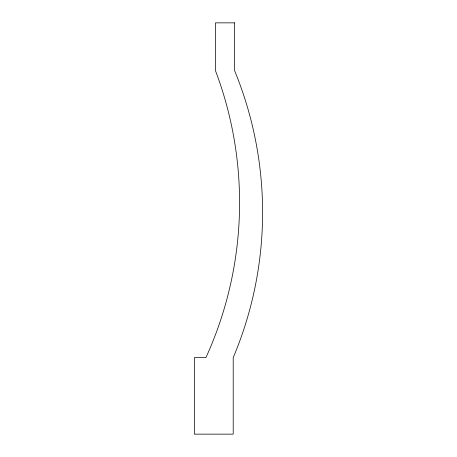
<?xml version="1.0" encoding="UTF-8"?>
<svg xmlns="http://www.w3.org/2000/svg" width="457" height="457" viewBox="0 0 457 457"><rect width="100%" height="100%" fill="white"/><g stroke="black" fill="none" stroke-linecap="round" stroke-linejoin="round"><path stroke-width="0.69" d="M234.601 22.85L215.47 22.85L215.47 70.675A373.438 373.438 0 0 1 205.907 357.631L194.414 357.631L194.414 434.15L233.213 434.15L233.213 357.631A373.238 373.238 0 0 0 234.601 70.675L234.601 22.85"/></g></svg>
